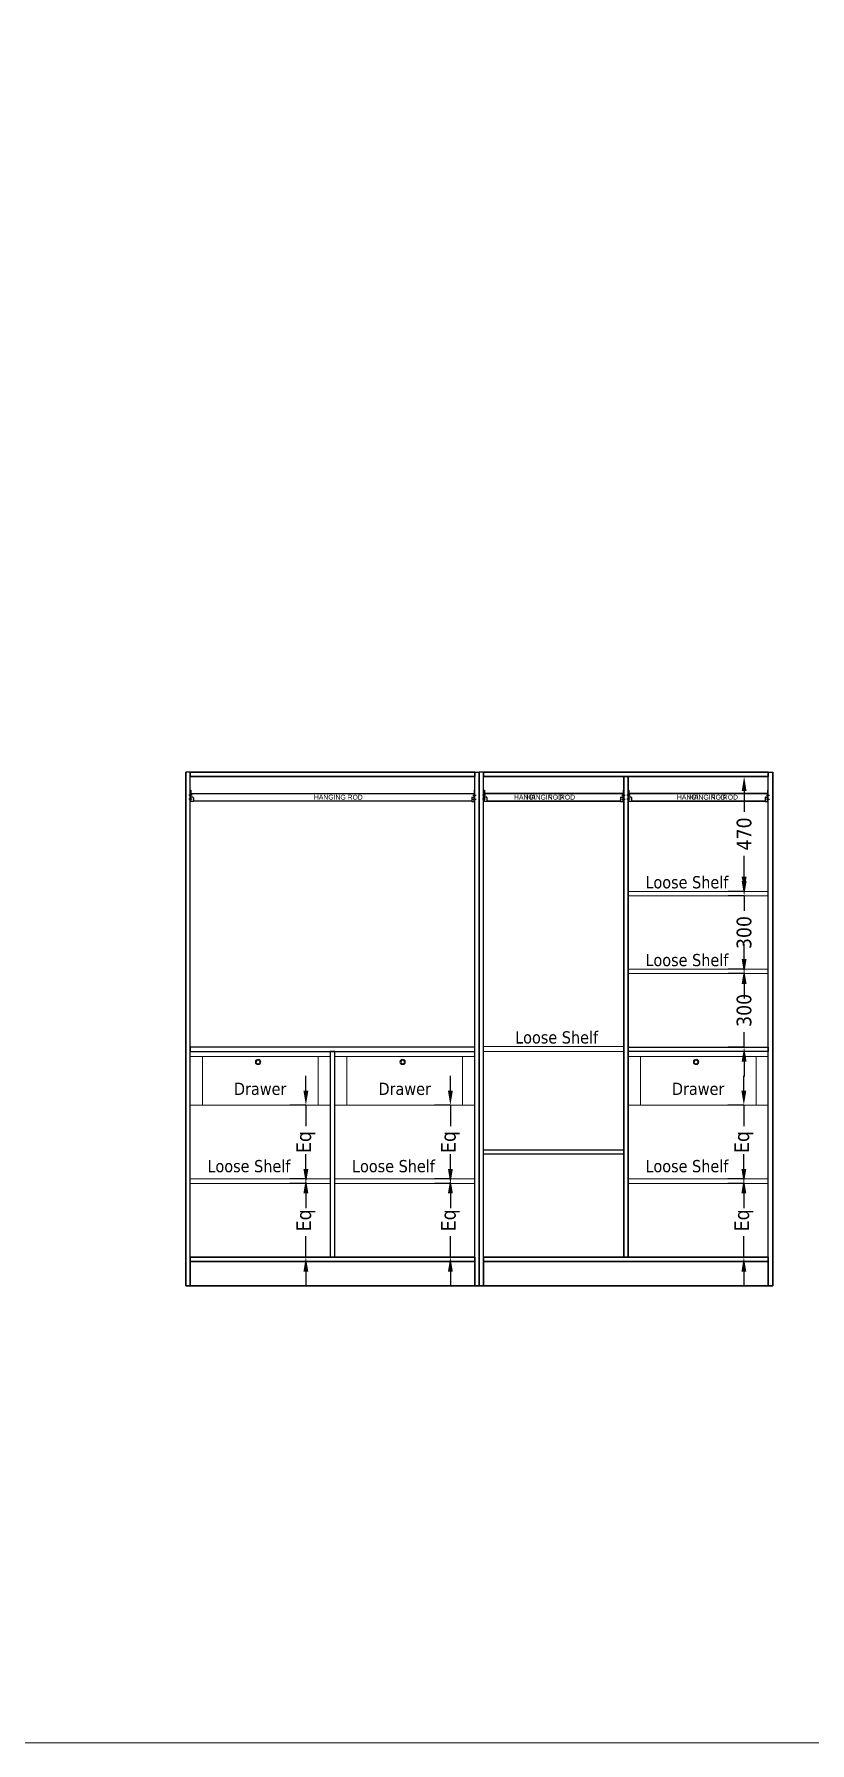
# Model space of a CAD drawing. Header units: millimetres. Extents: x 4065046 to 4134868, y -1476535 to -1460275.
# Drawn here: x 4110419 to 4113591, y -1476535 to -1469554 of the extents above; entities that cross this region are included whole.
import ezdxf

# ---------------------------------------------------------------- set-up
doc = ezdxf.new("R2010")
doc.units = ezdxf.units.MM
doc.header["$LTSCALE"] = 15
doc.header["$PDMODE"] = 35
doc.linetypes.add('HIDDEN', pattern=[9.525, 6.35, -3.175])
doc.layers.add('Hanging Rod', color=5, linetype='Continuous')
doc.layers.add('LS_DR_TEXT', color=7, linetype='Continuous')
doc.layers.add('Text', color=7, linetype='Continuous', lineweight=5)
doc.styles.add('ROMANS', font='tahoma.ttf')
doc.styles.get("Standard").update_dxf_attribs({"font": 'arial.ttf'})
doc.dimstyles.new('MD50', dxfattribs={"dimscale": 50, "dimtxt": 1.9, "dimasz": 1.3, "dimexe": 1.3, "dimexo": 2.38, "dimgap": 1, "dimtad": 1, "dimdec": 0, "dimzin": 3, "dimdsep": 46, "dimtxsty": 'ROMANS', "dimblk": 'OBLIQUE', "dimcen": -1.9, "dimdle": 1.3, "dimclrd": 150, "dimclre": 150, "dimclrt": 256, "dimadec": 0, "dimazin": 0, "dimtfac": 1, "dimtdec": 0, "dimtix": 1, "dimtmove": 2, "dimatfit": 3, "dimfxl": 1, "dimtolj": 1, "dimtzin": 3, "dimarcsym": 0})

# ---------------------------------------------------------------- blocks, each defined once
blk = doc.blocks.new('*D336')
at = {"color": 152, "ltscale": 0.25, "transparency": 16777216}
for p, q in [((4113322.4, -1473332.4), (4113322.4, -1473272.4)), ((4113322.4, -1473392.4), (4113322.4, -1473453.5)), ((4113322.4, -1473692.4), (4113322.4, -1473631.3)), ((4113322.4, -1473752.4), (4113322.4, -1473812.4))]:
    blk.add_line(p, q, dxfattribs=at)
at = {"color": 8, "ltscale": 0.25, "transparency": 16777216}
for p, q in [((4113322.4, -1473392.4), (4113257.4, -1473392.4)), ((4113322.4, -1473692.4), (4113257.4, -1473692.4))]:
    blk.add_line(p, q, dxfattribs=at)
at = {"color": 152, "linetype": 'ByBlock', "ltscale": 0.25, "transparency": 16777216}
for points in [[(4113312.4, -1473332.4), (4113332.4, -1473332.4), (4113322.4, -1473392.4)], [(4113312.4, -1473752.4), (4113332.4, -1473752.4), (4113322.4, -1473692.4)]]:
    blk.add_solid(points, dxfattribs=at)
at = {"layer": 'Defpoints', "color": 0, "linetype": 'ByBlock', "ltscale": 0.25, "transparency": 16777216}
for p in [(4113440.9, -1473392.4), (4113322.4, -1473692.4), (4113440.9, -1473692.4)]:
    blk.add_point(p, dxfattribs=at)
at = {"linetype": 'ByBlock', "lineweight": 20, "ltscale": 0.25, "transparency": 16777216, "insert": (4113322.4, -1473542.4), "char_height": 60, "attachment_point": 5, "rotation": 90, "style": 'ROMANS'}
blk.add_mtext('\\A1;300', dxfattribs=at)
blk = doc.blocks.new('*D337')
at = {"color": 152, "ltscale": 0.25, "transparency": 16777216}
for p, q in [((4113322.4, -1473014.4), (4113322.4, -1472954.4)), ((4113322.4, -1473074.4), (4113322.4, -1473135.5)), ((4113322.4, -1473374.4), (4113322.4, -1473313.3)), ((4113322.4, -1473434.4), (4113322.4, -1473494.4))]:
    blk.add_line(p, q, dxfattribs=at)
at = {"color": 8, "ltscale": 0.25, "transparency": 16777216}
for p, q in [((4113322.4, -1473074.4), (4113257.4, -1473074.4)), ((4113322.4, -1473374.4), (4113257.4, -1473374.4))]:
    blk.add_line(p, q, dxfattribs=at)
at = {"color": 152, "linetype": 'ByBlock', "ltscale": 0.25, "transparency": 16777216}
for points in [[(4113312.4, -1473014.4), (4113332.4, -1473014.4), (4113322.4, -1473074.4)], [(4113312.4, -1473434.4), (4113332.4, -1473434.4), (4113322.4, -1473374.4)]]:
    blk.add_solid(points, dxfattribs=at)
at = {"layer": 'Defpoints', "color": 0, "linetype": 'ByBlock', "ltscale": 0.25, "transparency": 16777216}
for p in [(4113440.9, -1473074.4), (4113322.4, -1473374.4), (4113440.9, -1473374.4)]:
    blk.add_point(p, dxfattribs=at)
at = {"linetype": 'ByBlock', "lineweight": 20, "ltscale": 0.25, "transparency": 16777216, "insert": (4113322.4, -1473224.4), "char_height": 60, "attachment_point": 5, "rotation": 90, "style": 'ROMANS'}
blk.add_mtext('\\A1;300', dxfattribs=at)
blk = doc.blocks.new('*D338')
at = {"color": 8, "ltscale": 0.25, "transparency": 16777216}
for p, q in [((4113322.5, -1472586.5), (4113257.5, -1472586.5)), ((4113322.5, -1473056.4), (4113257.5, -1473056.4))]:
    blk.add_line(p, q, dxfattribs=at)
at = {"color": 152, "ltscale": 0.25, "transparency": 16777216}
for p, q in [((4113322.5, -1472646.5), (4113322.5, -1472731.3)), ((4113322.5, -1472996.4), (4113322.5, -1472911.5))]:
    blk.add_line(p, q, dxfattribs=at)
at = {"color": 152, "linetype": 'ByBlock', "ltscale": 0.25, "transparency": 16777216}
for points in [[(4113312.5, -1472646.5), (4113332.5, -1472646.5), (4113322.5, -1472586.5)], [(4113312.5, -1472996.4), (4113332.5, -1472996.4), (4113322.5, -1473056.4)]]:
    blk.add_solid(points, dxfattribs=at)
at = {"layer": 'Defpoints', "color": 0, "linetype": 'ByBlock', "ltscale": 0.25, "transparency": 16777216}
for p in [(4113322.5, -1472586.5), (4113440.9, -1472586.5), (4113440.9, -1473056.4)]:
    blk.add_point(p, dxfattribs=at)
at = {"linetype": 'ByBlock', "lineweight": 20, "ltscale": 0.25, "transparency": 16777216, "insert": (4113322.5, -1472821.4), "char_height": 60, "attachment_point": 5, "rotation": 90, "style": 'ROMANS'}
blk.add_mtext('\\A1;470', dxfattribs=at)
blk = doc.blocks.new('*D355')
at = {"color": 152, "ltscale": 0.25, "transparency": 16777216}
for p, q in [((4113321.3, -1473870.4), (4113321.3, -1473810.4)), ((4113321.3, -1473930.4), (4113321.3, -1474015.1)), ((4113321.3, -1474230.2), (4113321.3, -1474145.5)), ((4113321.3, -1474290.2), (4113321.3, -1474350.2))]:
    blk.add_line(p, q, dxfattribs=at)
at = {"color": 8, "ltscale": 0.25, "transparency": 16777216}
for p, q in [((4113321.3, -1473930.4), (4113256.3, -1473930.4)), ((4113321.3, -1474230.2), (4113256.3, -1474230.2))]:
    blk.add_line(p, q, dxfattribs=at)
at = {"color": 152, "linetype": 'ByBlock', "ltscale": 0.25, "transparency": 16777216}
for points in [[(4113311.3, -1473870.4), (4113331.3, -1473870.4), (4113321.3, -1473930.4)], [(4113311.3, -1474290.2), (4113331.3, -1474290.2), (4113321.3, -1474230.2)]]:
    blk.add_solid(points, dxfattribs=at)
at = {"layer": 'Defpoints', "color": 0, "linetype": 'ByBlock', "ltscale": 0.25, "transparency": 16777216}
for p in [(4113421.3, -1473930.4), (4113321.3, -1474230.2), (4113421.3, -1474230.2)]:
    blk.add_point(p, dxfattribs=at)
at = {"linetype": 'ByBlock', "lineweight": 20, "ltscale": 0.25, "transparency": 16777216, "insert": (4113321.3, -1474080.3), "char_height": 60, "attachment_point": 5, "rotation": 90, "style": 'ROMANS'}
blk.add_mtext('\\A1;Eq', dxfattribs=at)
blk = doc.blocks.new('*D356')
at = {"color": 152, "ltscale": 0.25, "transparency": 16777216}
for p, q in [((4113321.3, -1474190.2), (4113321.3, -1474130.2)), ((4113321.3, -1474250.2), (4113321.3, -1474335.2)), ((4113321.3, -1474550.5), (4113321.3, -1474465.5)), ((4113321.3, -1474610.5), (4113321.3, -1474670.5))]:
    blk.add_line(p, q, dxfattribs=at)
at = {"color": 8, "ltscale": 0.25, "transparency": 16777216}
for p, q in [((4113321.3, -1474250.2), (4113256.3, -1474250.2)), ((4113321.3, -1474550.5), (4113256.3, -1474550.5))]:
    blk.add_line(p, q, dxfattribs=at)
at = {"color": 152, "linetype": 'ByBlock', "ltscale": 0.25, "transparency": 16777216}
for points in [[(4113311.3, -1474190.2), (4113331.3, -1474190.2), (4113321.3, -1474250.2)], [(4113311.3, -1474610.5), (4113331.3, -1474610.5), (4113321.3, -1474550.5)]]:
    blk.add_solid(points, dxfattribs=at)
at = {"layer": 'Defpoints', "color": 0, "linetype": 'ByBlock', "ltscale": 0.25, "transparency": 16777216}
for p in [(4113421.3, -1474250.2), (4113321.3, -1474550.5), (4113421.3, -1474550.5)]:
    blk.add_point(p, dxfattribs=at)
at = {"linetype": 'ByBlock', "lineweight": 20, "ltscale": 0.25, "transparency": 16777216, "insert": (4113321.3, -1474400.3), "char_height": 60, "attachment_point": 5, "rotation": 90, "style": 'ROMANS'}
blk.add_mtext('\\A1;Eq', dxfattribs=at)
blk = doc.blocks.new('*D351')
at = {"color": 152, "ltscale": 0.25, "transparency": 16777216}
for p, q in [((4112121.3, -1473870.4), (4112121.3, -1473810.4)), ((4112121.3, -1473930.4), (4112121.3, -1474015.1)), ((4112121.3, -1474230.2), (4112121.3, -1474145.5)), ((4112121.3, -1474290.2), (4112121.3, -1474350.2))]:
    blk.add_line(p, q, dxfattribs=at)
at = {"color": 8, "ltscale": 0.25, "transparency": 16777216}
for p, q in [((4112121.3, -1473930.4), (4112056.3, -1473930.4)), ((4112121.3, -1474230.2), (4112056.3, -1474230.2))]:
    blk.add_line(p, q, dxfattribs=at)
at = {"color": 152, "linetype": 'ByBlock', "ltscale": 0.25, "transparency": 16777216}
for points in [[(4112111.3, -1473870.4), (4112131.3, -1473870.4), (4112121.3, -1473930.4)], [(4112111.3, -1474290.2), (4112131.3, -1474290.2), (4112121.3, -1474230.2)]]:
    blk.add_solid(points, dxfattribs=at)
at = {"layer": 'Defpoints', "color": 0, "linetype": 'ByBlock', "ltscale": 0.25, "transparency": 16777216}
for p in [(4112221.3, -1473930.4), (4112121.3, -1474230.2), (4112221.3, -1474230.2)]:
    blk.add_point(p, dxfattribs=at)
at = {"linetype": 'ByBlock', "lineweight": 20, "ltscale": 0.25, "transparency": 16777216, "insert": (4112121.3, -1474080.3), "char_height": 60, "attachment_point": 5, "rotation": 90, "style": 'ROMANS'}
blk.add_mtext('\\A1;Eq', dxfattribs=at)
blk = doc.blocks.new('*D352')
at = {"color": 152, "ltscale": 0.25, "transparency": 16777216}
for p, q in [((4112121.3, -1474190.2), (4112121.3, -1474130.2)), ((4112121.3, -1474250.2), (4112121.3, -1474335.2)), ((4112121.3, -1474550.5), (4112121.3, -1474465.5)), ((4112121.3, -1474610.5), (4112121.3, -1474670.5))]:
    blk.add_line(p, q, dxfattribs=at)
at = {"color": 8, "ltscale": 0.25, "transparency": 16777216}
for p, q in [((4112121.3, -1474250.2), (4112056.3, -1474250.2)), ((4112121.3, -1474550.5), (4112056.3, -1474550.5))]:
    blk.add_line(p, q, dxfattribs=at)
at = {"color": 152, "linetype": 'ByBlock', "ltscale": 0.25, "transparency": 16777216}
for points in [[(4112111.3, -1474190.2), (4112131.3, -1474190.2), (4112121.3, -1474250.2)], [(4112111.3, -1474610.5), (4112131.3, -1474610.5), (4112121.3, -1474550.5)]]:
    blk.add_solid(points, dxfattribs=at)
at = {"layer": 'Defpoints', "color": 0, "linetype": 'ByBlock', "ltscale": 0.25, "transparency": 16777216}
for p in [(4112221.3, -1474250.2), (4112121.3, -1474550.5), (4112221.3, -1474550.5)]:
    blk.add_point(p, dxfattribs=at)
at = {"linetype": 'ByBlock', "lineweight": 20, "ltscale": 0.25, "transparency": 16777216, "insert": (4112121.3, -1474400.3), "char_height": 60, "attachment_point": 5, "rotation": 90, "style": 'ROMANS'}
blk.add_mtext('\\A1;Eq', dxfattribs=at)
blk = doc.blocks.new('*D353')
at = {"color": 152, "ltscale": 0.25, "transparency": 16777216}
for p, q in [((4111530.3, -1473870.4), (4111530.3, -1473810.4)), ((4111530.3, -1473930.4), (4111530.3, -1474015.1)), ((4111530.3, -1474230.2), (4111530.3, -1474145.5)), ((4111530.3, -1474290.2), (4111530.3, -1474350.2))]:
    blk.add_line(p, q, dxfattribs=at)
at = {"color": 8, "ltscale": 0.25, "transparency": 16777216}
for p, q in [((4111530.3, -1473930.4), (4111465.3, -1473930.4)), ((4111530.3, -1474230.2), (4111465.3, -1474230.2))]:
    blk.add_line(p, q, dxfattribs=at)
at = {"color": 152, "linetype": 'ByBlock', "ltscale": 0.25, "transparency": 16777216}
for points in [[(4111520.3, -1473870.4), (4111540.3, -1473870.4), (4111530.3, -1473930.4)], [(4111520.3, -1474290.2), (4111540.3, -1474290.2), (4111530.3, -1474230.2)]]:
    blk.add_solid(points, dxfattribs=at)
at = {"layer": 'Defpoints', "color": 0, "linetype": 'ByBlock', "ltscale": 0.25, "transparency": 16777216}
for p in [(4111630.3, -1473930.4), (4111530.3, -1474230.2), (4111630.3, -1474230.2)]:
    blk.add_point(p, dxfattribs=at)
at = {"linetype": 'ByBlock', "lineweight": 20, "ltscale": 0.25, "transparency": 16777216, "insert": (4111530.3, -1474080.3), "char_height": 60, "attachment_point": 5, "rotation": 90, "style": 'ROMANS'}
blk.add_mtext('\\A1;Eq', dxfattribs=at)
blk = doc.blocks.new('*D354')
at = {"color": 152, "ltscale": 0.25, "transparency": 16777216}
for p, q in [((4111530.3, -1474190.2), (4111530.3, -1474130.2)), ((4111530.3, -1474250.2), (4111530.3, -1474335.2)), ((4111530.3, -1474550.5), (4111530.3, -1474465.5)), ((4111530.3, -1474610.5), (4111530.3, -1474670.5))]:
    blk.add_line(p, q, dxfattribs=at)
at = {"color": 8, "ltscale": 0.25, "transparency": 16777216}
for p, q in [((4111530.3, -1474250.2), (4111465.3, -1474250.2)), ((4111530.3, -1474550.5), (4111465.3, -1474550.5))]:
    blk.add_line(p, q, dxfattribs=at)
at = {"color": 152, "linetype": 'ByBlock', "ltscale": 0.25, "transparency": 16777216}
for points in [[(4111520.3, -1474190.2), (4111540.3, -1474190.2), (4111530.3, -1474250.2)], [(4111520.3, -1474610.5), (4111540.3, -1474610.5), (4111530.3, -1474550.5)]]:
    blk.add_solid(points, dxfattribs=at)
at = {"layer": 'Defpoints', "color": 0, "linetype": 'ByBlock', "ltscale": 0.25, "transparency": 16777216}
for p in [(4111630.3, -1474250.2), (4111530.3, -1474550.5), (4111630.3, -1474550.5)]:
    blk.add_point(p, dxfattribs=at)
at = {"linetype": 'ByBlock', "lineweight": 20, "ltscale": 0.25, "transparency": 16777216, "insert": (4111530.3, -1474400.3), "char_height": 60, "attachment_point": 5, "rotation": 90, "style": 'ROMANS'}
blk.add_mtext('\\A1;Eq', dxfattribs=at)

msp = doc.modelspace()

# ---------------------------------------------------------------- linework, layer by layer
for p, q in [((4111039.3, -1474668.5), (4111039.3, -1472568.5)), ((4111039.3, -1472568.5), (4111039.3, -1474668.5)), ((4112239.3, -1474668.5), (4112239.3, -1472568.5)), ((4112239.3, -1472568.5), (4112239.3, -1474668.5)), ((4112239.3, -1472568.5), (4112239.3, -1474668.5)), ((4112239.3, -1474668.5), (4112239.3, -1472568.5)), ((4112239.3, -1472568.5), (4112239.3, -1474668.5)), ((4112239.3, -1474668.5), (4112239.3, -1472568.5)), ((4113439.3, -1472568.5), (4113439.3, -1474668.5)), ((4113439.3, -1474668.5), (4113439.3, -1472568.5)), ((4111039.3, -1474668.5), (4111039.3, -1474568.5)), ((4112239.3, -1474668.5), (4112239.3, -1474568.5)), ((4112239.3, -1474668.5), (4112239.3, -1474568.5)), ((4112239.3, -1474668.5), (4112239.3, -1474568.5)), ((4113439.3, -1474668.5), (4113439.3, -1474568.5)), ((4112239.3, -1474668.5), (4111039.3, -1474668.5)), ((4111039.3, -1474668.5), (4112239.3, -1474668.5)), ((4113439.3, -1474668.5), (4112239.3, -1474668.5)), ((4112239.3, -1474668.5), (4113439.3, -1474668.5))]:
    msp.add_line(p, q)
at = {"color": 3}
for p, q in [((4111065.4, -1472663), (4111052.3, -1472663)), ((4111065.4, -1472680), (4111052.3, -1472680)), ((4112213.3, -1472663), (4112226.4, -1472663)), ((4112213.3, -1472663), (4112226.4, -1472663)), ((4112213.3, -1472679), (4112226.4, -1472679)), ((4112213.3, -1472680), (4112226.4, -1472680)), ((4112265.4, -1472663), (4112252.3, -1472663)), ((4112265.4, -1472663), (4112252.3, -1472663)), ((4112265.4, -1472679), (4112252.3, -1472679)), ((4112265.4, -1472680), (4112252.3, -1472680)), ((4112822.3, -1472663), (4112835.4, -1472663)), ((4112822.3, -1472663), (4112835.4, -1472663)), ((4112822.3, -1472679), (4112835.4, -1472679)), ((4112822.3, -1472680), (4112835.4, -1472680)), ((4112856.4, -1472663), (4112843.3, -1472663)), ((4112856.4, -1472663), (4112843.3, -1472663)), ((4112856.4, -1472679), (4112843.3, -1472679)), ((4112856.4, -1472680), (4112843.3, -1472680)), ((4113413.3, -1472663), (4113426.4, -1472663)), ((4113413.3, -1472663), (4113426.4, -1472663)), ((4113413.3, -1472679), (4113426.4, -1472679)), ((4113413.3, -1472680), (4113426.4, -1472680))]:
    msp.add_line(p, q, dxfattribs=at)
at = {"lineweight": 20, "ltscale": 0.25}
msp.add_lwpolyline([(4065045.8, -1460274.6), (4134868, -1460274.6), (4134868, -1476535.2), (4065045.8, -1476535.2)], close=True, dxfattribs=at)
for points in [[(4111057.3, -1472568.5), (4111039.3, -1472568.5), (4111039.3, -1474668.5), (4111057.3, -1474668.5)], [(4111057.3, -1472568.5), (4111039.3, -1472568.5), (4111039.3, -1474668.5), (4111057.3, -1474668.5)], [(4112221.3, -1472568.5), (4111057.3, -1472568.5), (4111057.3, -1472586.5), (4112221.3, -1472586.5)], [(4111057.3, -1472568.5), (4112221.3, -1472568.5), (4112221.3, -1472586.5), (4111057.3, -1472586.5)], [(4112221.3, -1472568.5), (4112239.3, -1472568.5), (4112239.3, -1474668.5), (4112221.3, -1474668.5)], [(4112221.3, -1472568.5), (4112239.3, -1472568.5), (4112239.3, -1474668.5), (4112221.3, -1474668.5)], [(4112257.3, -1472568.5), (4112239.3, -1472568.5), (4112239.3, -1474668.5), (4112257.3, -1474668.5)], [(4112257.3, -1472568.5), (4112239.3, -1472568.5), (4112239.3, -1474668.5), (4112257.3, -1474668.5)], [(4113421.3, -1472568.5), (4112257.3, -1472568.5), (4112257.3, -1472586.5), (4113421.3, -1472586.5)], [(4112257.3, -1472568.5), (4113421.3, -1472568.5), (4113421.3, -1472586.5), (4112257.3, -1472586.5)], [(4112848.3, -1474550.5), (4112848.3, -1472586.5), (4112830.3, -1472586.5), (4112830.3, -1474550.5)], [(4112830.3, -1474550.5), (4112830.3, -1472586.5), (4112848.3, -1472586.5), (4112848.3, -1474550.5)], [(4113421.3, -1472568.5), (4113439.3, -1472568.5), (4113439.3, -1474668.5), (4113421.3, -1474668.5)], [(4113421.3, -1472568.5), (4113439.3, -1472568.5), (4113439.3, -1474668.5), (4113421.3, -1474668.5)], [(4112221.3, -1473692.4), (4111057.3, -1473692.4), (4111057.3, -1473710.4), (4112221.3, -1473710.4)], [(4111648.3, -1474550.5), (4111648.3, -1473710.4), (4111630.3, -1473710.4), (4111630.3, -1474550.5)], [(4112848.3, -1473692.4), (4113421.3, -1473692.4), (4113421.3, -1473710.4), (4112848.3, -1473710.4)], [(4112848.3, -1473692.4), (4113421.3, -1473692.4), (4113421.3, -1473710.4), (4112848.3, -1473710.4)], [(4112257.3, -1474112.2), (4112830.3, -1474112.2), (4112830.3, -1474130.2), (4112257.3, -1474130.2)], [(4112257.3, -1474112.2), (4112830.3, -1474112.2), (4112830.3, -1474130.2), (4112257.3, -1474130.2)], [(4112221.3, -1474550.5), (4111057.3, -1474550.5), (4111057.3, -1474568.5), (4112221.3, -1474568.5)], [(4111057.3, -1474550.5), (4112221.3, -1474550.5), (4112221.3, -1474568.5), (4111057.3, -1474568.5)], [(4113421.3, -1474550.5), (4112257.3, -1474550.5), (4112257.3, -1474568.5), (4113421.3, -1474568.5)], [(4112257.3, -1474550.5), (4113421.3, -1474550.5), (4113421.3, -1474568.5), (4112257.3, -1474568.5)]]:
    msp.add_lwpolyline(points, close=True)
msp.add_lwpolyline([(4111630.3, -1472586.5), (4111648.3, -1472586.5)])
at = {"color": 5}
for points in [[(4111060.3, -1472671.6), (4111060.3, -1472656.5), (4112218.3, -1472656.5), (4112218.3, -1472671.6)], [(4112827.3, -1472671.6), (4112827.3, -1472656.5), (4112260.3, -1472656.5), (4112260.3, -1472671.6)], [(4112260.3, -1472670.6), (4112260.3, -1472656.5), (4112827.3, -1472656.5), (4112827.3, -1472670.6)], [(4113418.3, -1472670.6), (4113418.3, -1472656.5), (4112851.3, -1472656.5), (4112851.3, -1472670.6)], [(4112851.3, -1472671.6), (4112851.3, -1472656.5), (4113418.3, -1472656.5), (4113418.3, -1472671.6)], [(4112208.3, -1472687.5), (4111070.3, -1472687.5)], [(4112270.3, -1472687.5), (4112817.3, -1472687.5)], [(4112817.3, -1472687.5), (4112270.3, -1472687.5)], [(4112861.3, -1472687.5), (4113408.3, -1472687.5)], [(4113408.3, -1472687.5), (4112861.3, -1472687.5)]]:
    msp.add_lwpolyline(points, dxfattribs=at)
at = {"color": 3, "lineweight": 20}
for points in [[(4112848.3, -1473056.4), (4113421.3, -1473056.4), (4113421.3, -1473074.4), (4112848.3, -1473074.4)], [(4112848.3, -1473374.4), (4113421.3, -1473374.4), (4113421.3, -1473392.4), (4112848.3, -1473392.4)], [(4111057.3, -1473710.4), (4111630.3, -1473710.4), (4111630.3, -1473730.4), (4111057.3, -1473730.4)], [(4111107.3, -1473730.4), (4111580.3, -1473730.4), (4111580.3, -1473930.4), (4111107.3, -1473930.4)], [(4111648.3, -1473710.4), (4112221.3, -1473710.4), (4112221.3, -1473730.4), (4111648.3, -1473730.4)], [(4111648.3, -1473710.4), (4112221.3, -1473710.4), (4112221.3, -1473730.4), (4111648.3, -1473730.4)], [(4111698.3, -1473730.4), (4112171.3, -1473730.4), (4112171.3, -1473930.4), (4111698.3, -1473930.4)], [(4112257.3, -1473690.4), (4112830.3, -1473690.4), (4112830.3, -1473710.4), (4112257.3, -1473710.4)], [(4112848.3, -1473710.4), (4113421.3, -1473710.4), (4113421.3, -1473730.4), (4112848.3, -1473730.4)], [(4112848.3, -1473710.4), (4113421.3, -1473710.4), (4113421.3, -1473730.4), (4112848.3, -1473730.4)], [(4112898.3, -1473730.4), (4113371.3, -1473730.4), (4113371.3, -1473930.4), (4112898.3, -1473930.4)], [(4111057.3, -1474230.2), (4111630.3, -1474230.2), (4111630.3, -1474250.2), (4111057.3, -1474250.2)], [(4111648.3, -1474230.2), (4112221.3, -1474230.2), (4112221.3, -1474250.2), (4111648.3, -1474250.2)], [(4112848.3, -1474230.2), (4113421.3, -1474230.2), (4113421.3, -1474250.2), (4112848.3, -1474250.2)]]:
    msp.add_lwpolyline(points, close=True, dxfattribs=at)
at = {"color": 3, "linetype": 'ByBlock', "lineweight": 20}
for points in [[(4111057.3, -1473930.4), (4111107.3, -1473930.4), (4111107.3, -1473730.4), (4111057.3, -1473730.4)], [(4111580.3, -1473930.4), (4111630.3, -1473930.4), (4111630.3, -1473730.4), (4111580.3, -1473730.4)], [(4111648.3, -1473930.4), (4111698.3, -1473930.4), (4111698.3, -1473730.4), (4111648.3, -1473730.4)], [(4112171.3, -1473930.4), (4112221.3, -1473930.4), (4112221.3, -1473730.4), (4112171.3, -1473730.4)], [(4112848.3, -1473930.4), (4112898.3, -1473930.4), (4112898.3, -1473730.4), (4112848.3, -1473730.4)], [(4113371.3, -1473930.4), (4113421.3, -1473930.4), (4113421.3, -1473730.4), (4113371.3, -1473730.4)]]:
    msp.add_lwpolyline(points, close=True, dxfattribs=at)
at = {"linetype": 'HIDDEN'}
for points in [[(4112221.3, -1474668.5), (4111057.3, -1474668.5), (4111057.3, -1474568.5), (4112221.3, -1474568.5)], [(4111057.3, -1474668.5), (4112221.3, -1474668.5), (4112221.3, -1474568.5), (4111057.3, -1474568.5)], [(4113421.3, -1474668.5), (4112257.3, -1474668.5), (4112257.3, -1474568.5), (4113421.3, -1474568.5)], [(4112257.3, -1474668.5), (4113421.3, -1474668.5), (4113421.3, -1474568.5), (4112257.3, -1474568.5)]]:
    msp.add_lwpolyline(points, close=True, dxfattribs=at)
at = {"color": 3, "linetype": 'ByBlock', "lineweight": 20}
for centre in [(4111335, -1473753.2), (4111926, -1473753.2), (4113126, -1473753.2)]:
    msp.add_circle(centre, 11, dxfattribs=at)
at = {"color": 3, "linetype": 'ByBlock', "lineweight": 20, "ltscale": 0.25}
for centre in [(4111335, -1473753.2), (4111926, -1473753.2), (4113126, -1473753.2)]:
    msp.add_circle(centre, 7.31, dxfattribs=at)
at = {"layer": 'Hanging Rod'}
for p, q in [((4111057.3, -1472689.5), (4111057.3, -1472642)), ((4111057.3, -1472689.5), (4111057.3, -1472642)), ((4111057.3, -1472642), (4111060.3, -1472642)), ((4111060.3, -1472642), (4111060.3, -1472661.5)), ((4111060.3, -1472689.5), (4111060.3, -1472661.5)), ((4111068.3, -1472671.6), (4111060.3, -1472671.6)), ((4111070.3, -1472673.6), (4111070.3, -1472689.5)), ((4112208.3, -1472673.6), (4112208.3, -1472689.5)), ((4112208.3, -1472673.6), (4112208.3, -1472689.5)), ((4112210.3, -1472671.6), (4112218.3, -1472671.6)), ((4112210.3, -1472671.6), (4112218.3, -1472671.6)), ((4112221.3, -1472642), (4112218.3, -1472642)), ((4112218.3, -1472642), (4112218.3, -1472661.5)), ((4112221.3, -1472642), (4112218.3, -1472642)), ((4112218.3, -1472642), (4112218.3, -1472661.5)), ((4112218.3, -1472689.5), (4112218.3, -1472661.5)), ((4112218.3, -1472689.5), (4112218.3, -1472661.5)), ((4112221.3, -1472689.5), (4112221.3, -1472642)), ((4112221.3, -1472689.5), (4112221.3, -1472642)), ((4112257.3, -1472689.5), (4112257.3, -1472642)), ((4112257.3, -1472642), (4112260.3, -1472642)), ((4112257.3, -1472689.5), (4112257.3, -1472642)), ((4112257.3, -1472642), (4112260.3, -1472642)), ((4112260.3, -1472642), (4112260.3, -1472661.5)), ((4112260.3, -1472642), (4112260.3, -1472661.5)), ((4112260.3, -1472689.5), (4112260.3, -1472661.5)), ((4112260.3, -1472689.5), (4112260.3, -1472661.5)), ((4112268.3, -1472670.6), (4112260.3, -1472670.6)), ((4112268.3, -1472671.6), (4112260.3, -1472671.6)), ((4112270.3, -1472672.6), (4112270.3, -1472689.5)), ((4112270.3, -1472673.6), (4112270.3, -1472689.5)), ((4112817.3, -1472672.6), (4112817.3, -1472689.5)), ((4112817.3, -1472673.6), (4112817.3, -1472689.5)), ((4112819.3, -1472670.6), (4112827.3, -1472670.6)), ((4112819.3, -1472671.6), (4112827.3, -1472671.6)), ((4112830.3, -1472642), (4112827.3, -1472642)), ((4112827.3, -1472642), (4112827.3, -1472661.5)), ((4112830.3, -1472642), (4112827.3, -1472642)), ((4112827.3, -1472642), (4112827.3, -1472661.5)), ((4112827.3, -1472689.5), (4112827.3, -1472661.5)), ((4112827.3, -1472689.5), (4112827.3, -1472661.5)), ((4112830.3, -1472689.5), (4112830.3, -1472642)), ((4112830.3, -1472689.5), (4112830.3, -1472642)), ((4112848.3, -1472689.5), (4112848.3, -1472642)), ((4112848.3, -1472642), (4112851.3, -1472642)), ((4112848.3, -1472689.5), (4112848.3, -1472642)), ((4112848.3, -1472642), (4112851.3, -1472642)), ((4112851.3, -1472642), (4112851.3, -1472661.5)), ((4112851.3, -1472642), (4112851.3, -1472661.5)), ((4112851.3, -1472689.5), (4112851.3, -1472661.5)), ((4112851.3, -1472689.5), (4112851.3, -1472661.5)), ((4112859.3, -1472670.6), (4112851.3, -1472670.6)), ((4112859.3, -1472671.6), (4112851.3, -1472671.6)), ((4112861.3, -1472672.6), (4112861.3, -1472689.5)), ((4112861.3, -1472673.6), (4112861.3, -1472689.5)), ((4113408.3, -1472672.6), (4113408.3, -1472689.5)), ((4113408.3, -1472673.6), (4113408.3, -1472689.5)), ((4113410.3, -1472670.6), (4113418.3, -1472670.6)), ((4113410.3, -1472671.6), (4113418.3, -1472671.6)), ((4113421.3, -1472642), (4113418.3, -1472642)), ((4113418.3, -1472642), (4113418.3, -1472661.5)), ((4113421.3, -1472642), (4113418.3, -1472642)), ((4113418.3, -1472642), (4113418.3, -1472661.5)), ((4113418.3, -1472689.5), (4113418.3, -1472661.5)), ((4113418.3, -1472689.5), (4113418.3, -1472661.5)), ((4113421.3, -1472689.5), (4113421.3, -1472642)), ((4113421.3, -1472689.5), (4113421.3, -1472642)), ((4111060.3, -1472689.5), (4111057.3, -1472689.5)), ((4111070.3, -1472689.5), (4111060.3, -1472689.5)), ((4112208.3, -1472689.5), (4112218.3, -1472689.5)), ((4112208.3, -1472689.5), (4112218.3, -1472689.5)), ((4112218.3, -1472689.5), (4112221.3, -1472689.5)), ((4112218.3, -1472689.5), (4112221.3, -1472689.5)), ((4112260.3, -1472689.5), (4112257.3, -1472689.5)), ((4112260.3, -1472689.5), (4112257.3, -1472689.5)), ((4112270.3, -1472689.5), (4112260.3, -1472689.5)), ((4112270.3, -1472689.5), (4112260.3, -1472689.5)), ((4112817.3, -1472689.5), (4112827.3, -1472689.5)), ((4112817.3, -1472689.5), (4112827.3, -1472689.5)), ((4112827.3, -1472689.5), (4112830.3, -1472689.5)), ((4112827.3, -1472689.5), (4112830.3, -1472689.5)), ((4112851.3, -1472689.5), (4112848.3, -1472689.5)), ((4112851.3, -1472689.5), (4112848.3, -1472689.5)), ((4112861.3, -1472689.5), (4112851.3, -1472689.5)), ((4112861.3, -1472689.5), (4112851.3, -1472689.5)), ((4113408.3, -1472689.5), (4113418.3, -1472689.5)), ((4113408.3, -1472689.5), (4113418.3, -1472689.5)), ((4113418.3, -1472689.5), (4113421.3, -1472689.5)), ((4113418.3, -1472689.5), (4113421.3, -1472689.5))]:
    msp.add_line(p, q, dxfattribs=at)
for centre, start, end in [((4111068.3, -1472673.6), 0, 90), ((4112210.3, -1472673.6), 90, 180), ((4112210.3, -1472673.6), 90, 180), ((4112268.3, -1472672.6), 0, 90), ((4112268.3, -1472673.6), 0, 90), ((4112819.3, -1472672.6), 90, 180), ((4112819.3, -1472673.6), 90, 180), ((4112859.3, -1472672.6), 0, 90), ((4112859.3, -1472673.6), 0, 90), ((4113410.3, -1472672.6), 90, 180), ((4113410.3, -1472673.6), 90, 180)]:
    msp.add_arc(centre, 2, start, end, dxfattribs=at)

# ---------------------------------------------------------------- texts
at = {"layer": 'LS_DR_TEXT', "lineweight": 20, "ltscale": 0.25, "char_height": 50, "attachment_point": 1, "style": 'ROMANS'}
for s, width, gutter_width, insert in [('\\pxqc;Loose Shelf', 380.299, 584.3, (4112898.2, -1472993.8)), ('\\pxqc;Loose Shelf', 380.299, 584.3, (4112898.2, -1473311.8)), ('\\pxqc;Loose Shelf', 380.299, 584.3, (4112365.4, -1473627.8)), ('\\pxqc;Drawer', 331.386, 10, (4111177.7, -1473838)), ('\\pxqc;Drawer', 331.386, 10, (4111768.7, -1473838)), ('\\pxqc;Drawer', 331.386, 10, (4112968.7, -1473838)), ('\\pxqc;Loose Shelf', 380.299, 584.3, (4111107.2, -1474153.8)), ('\\pxqc;Loose Shelf', 380.299, 584.3, (4111698.2, -1474153.8)), ('\\pxqc;Loose Shelf', 380.299, 584.3, (4112898.2, -1474153.8))]:
    msp.add_mtext_dynamic_manual_height_columns(s, width=width, gutter_width=gutter_width, heights=[0], dxfattribs=dict(at, insert=insert))
at = {"layer": 'Text', "ltscale": 3, "char_height": 20, "width": 945.207, "attachment_point": 2}
for insert in [(4111663, -1472661.3), (4112481.6, -1472661.3), (4112531.1, -1472661.3), (4113147.6, -1472661.3), (4113197.1, -1472661.3)]:
    msp.add_mtext('\\pxqc;HANGING ROD', dxfattribs=dict(at, insert=insert))

# ---------------------------------------------------------------- dimensions: what is measured, and where the dimension line sits
at = {"linetype": 'ByBlock', "lineweight": 20, "ltscale": 0.25}
for base, p1, p2, picture, middle in [((4113322.5, -1472586.5), (4113440.9, -1473056.4), (4113440.9, -1472586.5), '*D338', (4113322.5, -1472821.4)), ((4113322.4, -1473374.4), (4113440.9, -1473074.4), (4113440.9, -1473374.4), '*D337', (4113322.4, -1473224.4)), ((4113322.4, -1473692.4), (4113440.9, -1473392.4), (4113440.9, -1473692.4), '*D336', (4113322.4, -1473542.4))]:
    dim = msp.add_linear_dim(base=base, p1=p1, p2=p2, angle=90, dimstyle='MD50', override={"dimtxt": 1.2, "dimasz": 1.2, "dimgap": 0.5, "dimtad": 0, "dimdle": 1.2, "dimclrd": 152, "dimclre": 8, "dimfxl": 0.5, "dimfxlon": 1, "dimlwd": 65535, "dimlwe": 65535, "dimarcsym": 2}, dxfattribs=at)
    dim.commit()
    dim.dimension.update_dxf_attribs({"geometry": picture, "text_midpoint": middle})
for base, p1, p2, picture, middle in [((4111530.3, -1474230.2), (4111630.3, -1473930.4), (4111630.3, -1474230.2), '*D353', (4111530.3, -1474080.3)), ((4112121.3, -1474230.2), (4112221.3, -1473930.4), (4112221.3, -1474230.2), '*D351', (4112121.3, -1474080.3)), ((4113321.3, -1474230.2), (4113421.3, -1473930.4), (4113421.3, -1474230.2), '*D355', (4113321.3, -1474080.3)), ((4111530.3, -1474550.5), (4111630.3, -1474250.2), (4111630.3, -1474550.5), '*D354', (4111530.3, -1474400.3)), ((4112121.3, -1474550.5), (4112221.3, -1474250.2), (4112221.3, -1474550.5), '*D352', (4112121.3, -1474400.3)), ((4113321.3, -1474550.5), (4113421.3, -1474250.2), (4113421.3, -1474550.5), '*D356', (4113321.3, -1474400.3))]:
    dim = msp.add_linear_dim(base=base, p1=p1, p2=p2, angle=90, text='Eq', dimstyle='MD50', override={"dimtxt": 1.2, "dimasz": 1.2, "dimgap": 0.5, "dimtad": 0, "dimdle": 1.2, "dimclrd": 152, "dimclre": 8, "dimfxl": 0.5, "dimfxlon": 1, "dimlwd": 65535, "dimlwe": 65535, "dimarcsym": 2}, dxfattribs=at)
    dim.commit()
    dim.dimension.update_dxf_attribs({"geometry": picture, "text_midpoint": middle})

doc.saveas('drawing.dxf')
